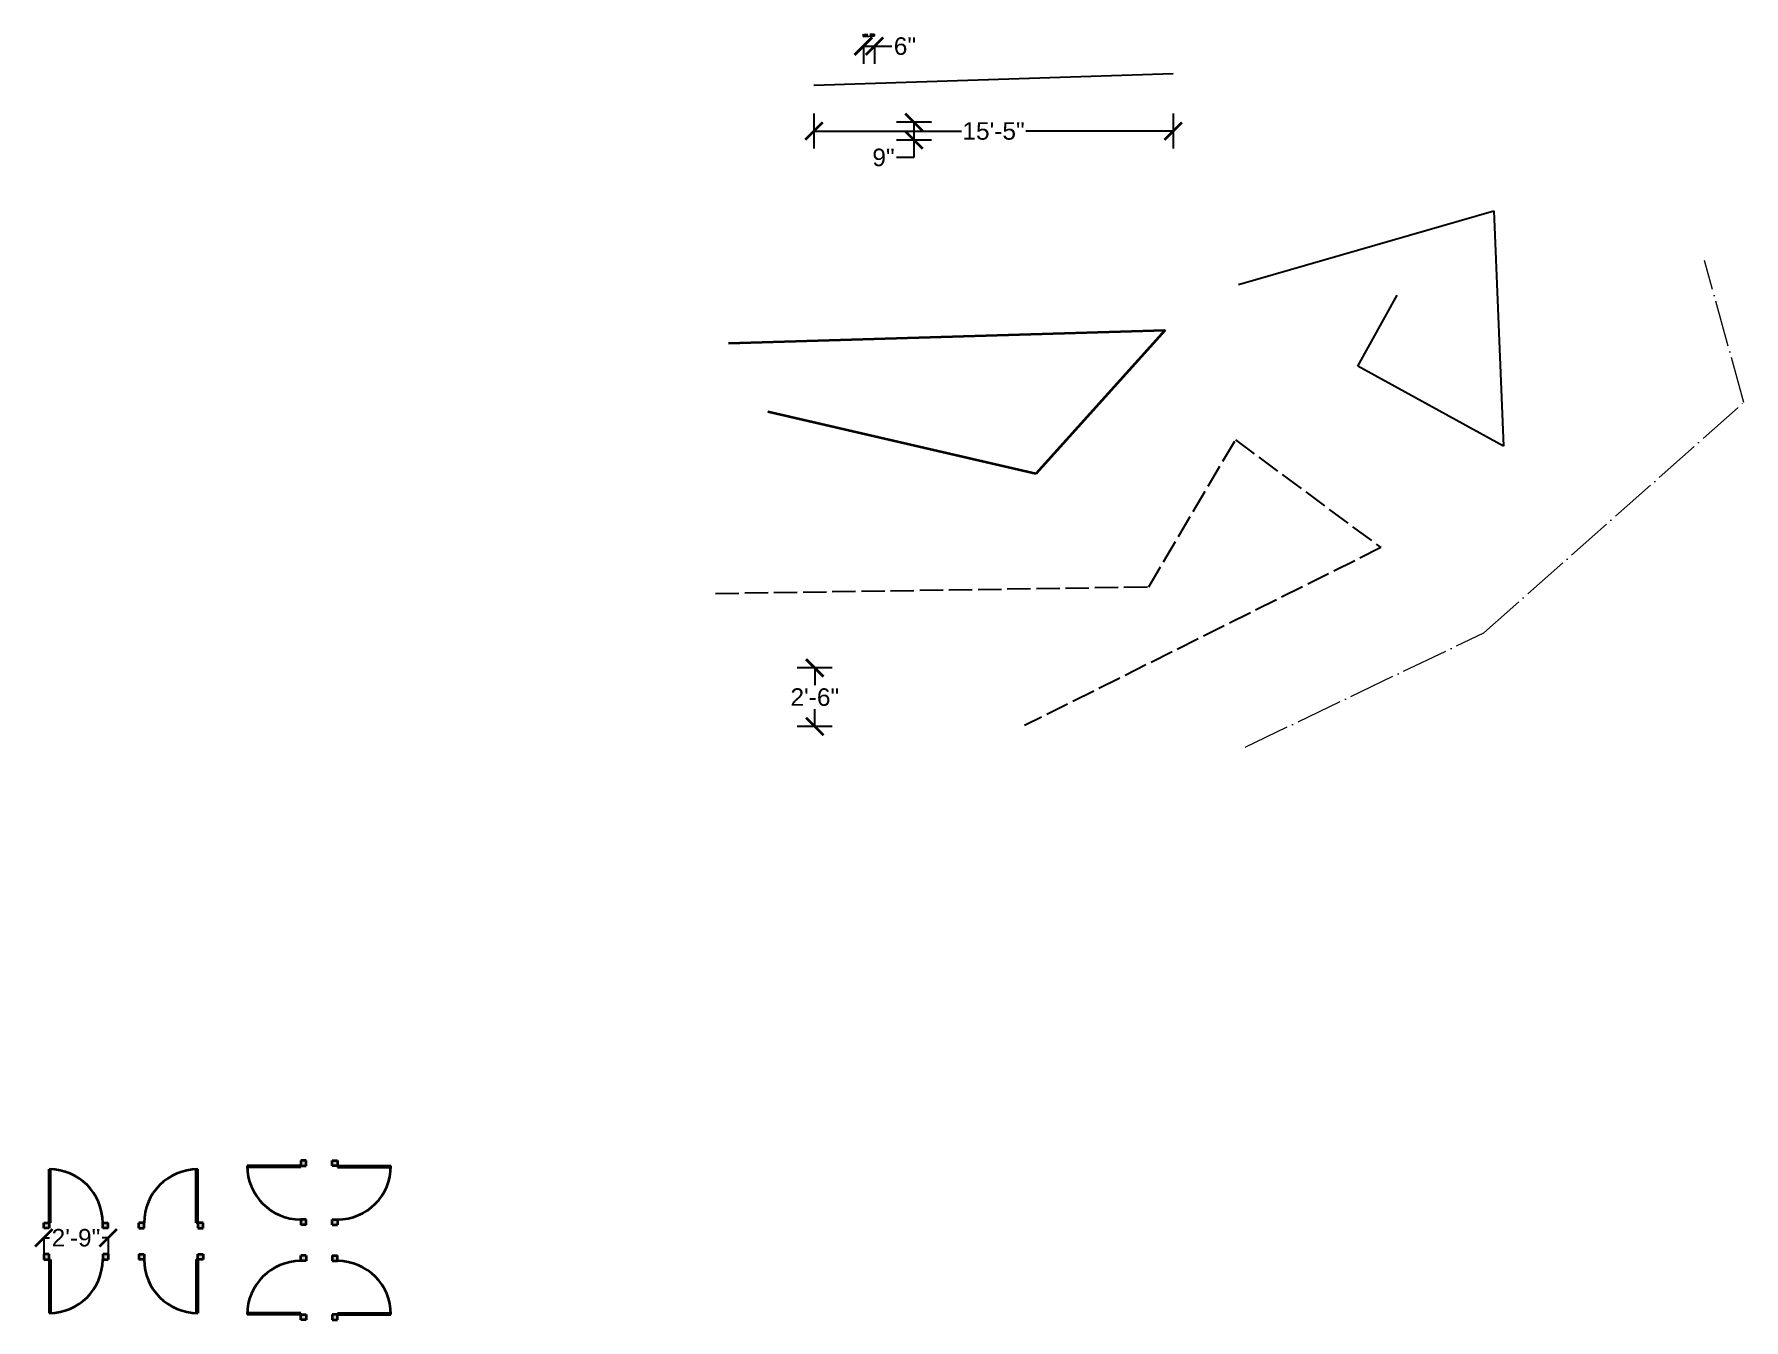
# Model space of a CAD drawing. Header units: inches. Extents: x -5041 to 2538, y -658 to 1746.
# Drawn here: x -419 to 459, y -654 to 6 of the extents above; entities that cross this region are included whole.
import ezdxf

# ---------------------------------------------------------------- set-up
doc = ezdxf.new("R2010")
doc.units = ezdxf.units.IN
doc.header["$MEASUREMENT"] = 0
doc.linetypes.add('ACAD_ISO02W100', pattern=[15, 12, -3])
doc.linetypes.add('ACAD_ISO04W100', pattern=[30, 24, -3, 0, -3])
for name, color, linetype, lineweight in [('Eave', 70, 'ACAD_ISO04W100', 18), ('Openings', 200, 'Continuous', 25), ('Ridge', 100, 'ACAD_ISO02W100', 25), ('Wall', 20, 'Continuous', 35)]:
    doc.layers.add(name, color=color, linetype=linetype, lineweight=lineweight)
doc.styles.add('9 inch', font='arial.ttf', dxfattribs={"height": 9})
doc.dimstyles.new('1 to 96', dxfattribs={"dimscale": 96, "dimtxt": 9, "dimasz": 0.09375, "dimexe": 0.09375, "dimexo": 0.09375, "dimgap": 0.015625, "dimtad": 0, "dimtih": 1, "dimtoh": 1, "dimdec": 0, "dimzin": 3, "dimdsep": 46, "dimlunit": 4, "dimtxsty": '9 inch', "dimblk": 'ARCHTICK', "dimcen": 0.09, "dimadec": 0, "dimazin": 0, "dimtfac": 1, "dimtdec": 0, "dimtofl": 0, "dimtmove": 0, "dimatfit": 3, "dimfxl": 0.09375, "dimfxlon": 1, "dimtolj": 1, "dimtzin": 0, "dimarcsym": 0})
doc.dimstyles.get("Standard").update_dxf_attribs({"dimtxt": 0.18, "dimasz": 0.18, "dimexe": 0.18, "dimexo": 0.0625, "dimgap": 0.09, "dimtad": 0, "dimtih": 1, "dimtoh": 1, "dimdec": 4, "dimzin": 0, "dimdsep": 46, "dimtxsty": 'Standard', "dimcen": 0.09, "dimadec": 0, "dimazin": 0, "dimtfac": 1, "dimtdec": 4, "dimtofl": 0, "dimtmove": 0, "dimatfit": 3, "dimfxl": 1, "dimtolj": 1, "dimtzin": 0, "dimarcsym": 0})

# ---------------------------------------------------------------- blocks, each defined once
blk = doc.blocks.new('*D1')
at = {"color": 0, "lineweight": -2, "transparency": 16777216}
for p, q in [((6.78, 5.03), (6.78, 6.23)), ((6.96, 6.05), (9.12, 6.05)), ((12.3, 6.05), (10.14, 6.05)), ((12.48, 5.39), (12.48, 6.23))]:
    blk.add_line(p, q, dxfattribs=at)
at = {"color": 0, "transparency": 16777216}
for points in [[(6.96, 6.08), (6.96, 6.02), (6.78, 6.05)], [(12.3, 6.08), (12.3, 6.02), (12.48, 6.05)]]:
    blk.add_solid(points, dxfattribs=at)
at = {"layer": 'Defpoints', "color": 0, "transparency": 16777216}
for p in [(6.78, 4.97), (12.48, 6.05), (12.48, 5.33)]:
    blk.add_point(p, dxfattribs=at)
at = {"color": 0, "transparency": 16777216, "insert": (9.63, 6.05), "char_height": 0.18, "attachment_point": 5}
blk.add_mtext('\\A1;5.7006', dxfattribs=at)
blk = doc.blocks.new('_ArchTick')
at = {"color": 0, "linetype": 'ByBlock', "const_width": 0.15}
blk.add_lwpolyline([(-0.5, -0.5), (0.5, 0.5)], dxfattribs=at)
blk = doc.blocks.new('*D3')
at = {"color": 0, "lineweight": -2, "transparency": 16777216}
for p, q in [((6.78, 0.08), (6.78, -8.92)), ((6.78, 0.08), (12.48, 0.08)), ((12.48, 0.08), (12.48, -8.92)), ((12.48, 0.08), (21.48, 0.08))]:
    blk.add_line(p, q, dxfattribs=at)
at = {"layer": 'Defpoints', "color": 0, "transparency": 16777216}
for p in [(6.78, 4.97), (12.48, 5.33), (12.48, 0.08)]:
    blk.add_point(p, dxfattribs=at)
at = {"color": 0, "lineweight": -2, "transparency": 16777216, "xscale": 9, "yscale": 9, "zscale": 9, "rotation": 180}
blk.add_blockref('_ArchTick', (6.78, 0.08), dxfattribs=at)
at = {"color": 0, "lineweight": -2, "transparency": 16777216, "xscale": 9, "yscale": 9, "zscale": 9}
blk.add_blockref('_ArchTick', (12.48, 0.08), dxfattribs=at)
at = {"color": 0, "transparency": 16777216, "insert": (28.17, 0.08), "char_height": 9, "attachment_point": 5, "style": '9 inch'}
blk.add_mtext('\\A1;6"', dxfattribs=at)
blk = doc.blocks.new('*D4')
at = {"color": 0, "lineweight": -2, "transparency": 16777216}
for p, q in [((-18.63, -34.54), (-18.63, -52.54)), ((166.05, -34.54), (166.05, -52.54)), ((-18.63, -43.54), (57.18, -43.54)), ((166.05, -43.54), (90.25, -43.54))]:
    blk.add_line(p, q, dxfattribs=at)
at = {"layer": 'Defpoints', "color": 0, "transparency": 16777216}
for p in [(166.05, -14.03), (-18.63, -20.03), (166.05, -43.54)]:
    blk.add_point(p, dxfattribs=at)
at = {"color": 0, "lineweight": -2, "transparency": 16777216, "xscale": 9, "yscale": 9, "zscale": 9, "rotation": 180}
blk.add_blockref('_ArchTick', (-18.63, -43.54), dxfattribs=at)
at = {"color": 0, "lineweight": -2, "transparency": 16777216, "xscale": 9, "yscale": 9, "zscale": 9}
blk.add_blockref('_ArchTick', (166.05, -43.54), dxfattribs=at)
at = {"color": 0, "transparency": 16777216, "insert": (73.71, -43.54), "char_height": 9, "attachment_point": 5, "style": '9 inch'}
blk.add_mtext('\\A1;15\'-5"', dxfattribs=at)
blk = doc.blocks.new('*D5')
at = {"color": 0, "lineweight": -2, "transparency": 16777216}
for p, q in [((41.82, -39.03), (23.82, -39.03)), ((32.82, -39.03), (32.82, -48.14)), ((41.82, -48.14), (23.82, -48.14)), ((32.82, -48.14), (32.82, -57.14)), ((32.82, -57.14), (23.82, -57.14))]:
    blk.add_line(p, q, dxfattribs=at)
at = {"layer": 'Defpoints', "color": 0, "transparency": 16777216}
for p in [(55, -39.03), (32.82, -48.14), (54.95, -48.14)]:
    blk.add_point(p, dxfattribs=at)
at = {"color": 0, "lineweight": -2, "transparency": 16777216, "xscale": 9, "yscale": 9, "zscale": 9}
for p, rotation in [((32.82, -39.03), 90), ((32.82, -48.14), 270)]:
    blk.add_blockref('_ArchTick', p, dxfattribs=dict(at, rotation=rotation))
at = {"color": 0, "transparency": 16777216, "insert": (17.15, -57.14), "char_height": 9, "attachment_point": 5, "style": '9 inch'}
blk.add_mtext('\\A1;9"', dxfattribs=at)
blk = doc.blocks.new('*D23')
at = {"layer": 'Defpoints', "color": 0, "transparency": 16777216}
for p in [(-414.46, -607.38), (-381.46, -607.38), (-381.46, -612.35)]:
    blk.add_point(p, dxfattribs=at)
at = {"layer": 'Wall', "color": 0, "lineweight": -2, "transparency": 16777216}
for p, q in [((-414.46, -612.35), (-414.46, -621.35)), ((-414.46, -612.35), (-411.5, -612.35)), ((-381.46, -612.35), (-384.42, -612.35)), ((-381.46, -612.35), (-381.46, -621.35))]:
    blk.add_line(p, q, dxfattribs=at)
at = {"layer": 'Wall', "color": 0, "lineweight": -2, "transparency": 16777216, "xscale": 9, "yscale": 9, "zscale": 9, "rotation": 180}
blk.add_blockref('_ArchTick', (-414.46, -612.35), dxfattribs=at)
at = {"layer": 'Wall', "color": 0, "lineweight": -2, "transparency": 16777216, "xscale": 9, "yscale": 9, "zscale": 9}
blk.add_blockref('_ArchTick', (-381.46, -612.35), dxfattribs=at)
at = {"layer": 'Wall', "color": 0, "transparency": 16777216, "insert": (-397.96, -612.35), "char_height": 9, "attachment_point": 5, "style": '9 inch'}
blk.add_mtext('\\A1;2\'-9"', dxfattribs=at)
blk = doc.blocks.new('*D30')
at = {"layer": 'Defpoints', "color": 0, "transparency": 16777216}
for p in [(-18.16, -319.49), (0, -319.49), (0, -349.49)]:
    blk.add_point(p, dxfattribs=at)
at = {"layer": 'Wall', "color": 0, "lineweight": -2, "transparency": 16777216}
for p, q in [((-9.16, -319.49), (-27.16, -319.49)), ((-18.16, -319.49), (-18.16, -328.4)), ((-18.16, -349.49), (-18.16, -340.59)), ((-9.16, -349.49), (-27.16, -349.49))]:
    blk.add_line(p, q, dxfattribs=at)
at = {"layer": 'Wall', "color": 0, "lineweight": -2, "transparency": 16777216, "xscale": 9, "yscale": 9, "zscale": 9}
for p, rotation in [((-18.16, -319.49), 90), ((-18.16, -349.49), 270)]:
    blk.add_blockref('_ArchTick', p, dxfattribs=dict(at, rotation=rotation))
at = {"layer": 'Wall', "color": 0, "transparency": 16777216, "insert": (-18.16, -334.49), "char_height": 9, "attachment_point": 5, "style": '9 inch'}
blk.add_mtext('\\A1;2\'-6"', dxfattribs=at)

msp = doc.modelspace()

# ---------------------------------------------------------------- hatches: boundary and pattern name
at = {"layer": 'Wall'}
h = msp.add_hatch(color=256, dxfattribs=at)
h.dxf.hatch_style = 1
h.paths.add_polyline_path([(-381.45693, -604.632), (-384.20693, -604.632), (-384.20693, -607.382), (-381.45693, -607.382)])
h.paths.add_polyline_path([(-411.70693, -604.632), (-414.45693, -604.632), (-414.45693, -607.382), (-411.70693, -607.382)])
h.paths.add_polyline_path([(-411.01943, -577.14059, 0.006250733), (-411.70693, -577.132), (-411.70693, -604.632), (-411.01943, -604.632)])
h = msp.add_hatch(color=256, dxfattribs=at)
h.dxf.hatch_style = 1
h.paths.add_polyline_path([(-365.65071, -607.382), (-362.90071, -607.382), (-362.90071, -604.632), (-365.65071, -604.632)])
h.paths.add_polyline_path([(-332.65071, -604.632), (-335.40071, -604.632), (-335.40071, -607.382), (-332.65071, -607.382)])
h.paths.add_polyline_path([(-336.08821, -604.632), (-335.40071, -604.632), (-335.40071, -577.132, 0.006250733), (-336.08821, -577.14059)])
h = msp.add_hatch(color=256, dxfattribs=at)
h.dxf.hatch_style = 1
h.paths.add_polyline_path([(-279.67302, -605.66835), (-279.67302, -602.91835), (-282.42302, -602.91835), (-282.42302, -605.66835)])
h.paths.add_polyline_path([(-282.42302, -572.66835), (-282.42302, -575.41835), (-279.67302, -575.41835), (-279.67302, -572.66835)])
h.paths.add_polyline_path([(-282.42302, -576.10585), (-282.42302, -575.41835), (-309.92302, -575.41835, 0.006250733), (-309.91443, -576.10585)])
h = msp.add_hatch(color=256, dxfattribs=at)
h.dxf.hatch_style = 1
h.paths.add_polyline_path([(-263.55053, -605.66835), (-263.55053, -602.91835), (-266.30053, -602.91835), (-266.30053, -605.66835)])
h.paths.add_polyline_path([(-266.30053, -572.66835), (-266.30053, -575.41835), (-263.55053, -575.41835), (-263.55053, -572.66835)])
h.paths.add_polyline_path([(-236.05913, -576.10585, 0.006250733), (-236.05053, -575.41835), (-263.55053, -575.41835), (-263.55053, -576.10585)])
h = msp.add_hatch(color=256, dxfattribs=at)
h.dxf.hatch_style = 1
h.paths.add_polyline_path([(-381.45693, -620.75449), (-384.20693, -620.75449), (-384.20693, -623.50449), (-381.45693, -623.50449)])
h.paths.add_polyline_path([(-414.45693, -623.50449), (-411.70693, -623.50449), (-411.70693, -620.75449), (-414.45693, -620.75449)])
h.paths.add_polyline_path([(-411.01943, -623.50449), (-411.70693, -623.50449), (-411.70693, -651.00449, 0.006250733), (-411.01943, -650.99589)])
h = msp.add_hatch(color=256, dxfattribs=at)
h.dxf.hatch_style = 1
h.paths.add_polyline_path([(-365.65071, -623.50449), (-362.90071, -623.50449), (-362.90071, -620.75449), (-365.65071, -620.75449)])
h.paths.add_polyline_path([(-332.65071, -620.75449), (-335.40071, -620.75449), (-335.40071, -623.50449), (-332.65071, -623.50449)])
h.paths.add_polyline_path([(-336.08821, -650.99589, 0.006250733), (-335.40071, -651.00449), (-335.40071, -623.50449), (-336.08821, -623.50449)])
h = msp.add_hatch(color=256, dxfattribs=at)
h.dxf.hatch_style = 1
h.paths.add_polyline_path([(-282.42302, -621.47457), (-282.42302, -624.22457), (-279.67302, -624.22457), (-279.67302, -621.47457)])
h.paths.add_polyline_path([(-279.67302, -654.47457), (-279.67302, -651.72457), (-282.42302, -651.72457), (-282.42302, -654.47457)])
h.paths.add_polyline_path([(-309.91443, -651.03707, 0.006250733), (-309.92302, -651.72457), (-282.42302, -651.72457), (-282.42302, -651.03707)])
h = msp.add_hatch(color=256, dxfattribs=at)
h.dxf.hatch_style = 1
h.paths.add_polyline_path([(-266.30053, -621.47457), (-266.30053, -624.22457), (-263.55053, -624.22457), (-263.55053, -621.47457)])
h.paths.add_polyline_path([(-263.55053, -654.47457), (-263.55053, -651.72457), (-266.30053, -651.72457), (-266.30053, -654.47457)])
h.paths.add_polyline_path([(-263.55053, -651.03707), (-263.55053, -651.72457), (-236.05053, -651.72457, 0.006250733), (-236.05913, -651.03707)])

# ---------------------------------------------------------------- linework, layer by layer
for p, q in [((6.77571, 4.96988), (12.47629, 5.33133)), ((-18.62827, -20.02783), (166.04896, -14.03233))]:
    msp.add_line(p, q)
at = {"layer": 'Eave'}
for p, q in [((459.37706, -183.05908), (439.20884, -110.04944)), ((325.76257, -301.38503), (459.37706, -183.05908)), ((203.07252, -360.12842), (325.76257, -301.38503))]:
    msp.add_line(p, q, dxfattribs=at)
at = {"layer": 'Openings'}
for p, q in [((199.70393, -122.3624), (330.7974, -84.5988)), ((330.7974, -84.5988), (335.83945, -205.44233)), ((261.04895, -164.32196), (281.10838, -127.83748)), ((335.83945, -205.44233), (261.04895, -164.32196))]:
    msp.add_line(p, q, dxfattribs=at)
at = {"layer": 'Ridge'}
for p, q in [((153.48508, -277.78097), (198.02324, -202.25377)), ((198.02324, -202.25377), (272.81375, -257.64038)), ((272.81375, -257.64038), (89.61903, -349.11222)), ((-69.20575, -281.13774), (153.48508, -277.78097))]:
    msp.add_line(p, q, dxfattribs=at)
at = {"layer": 'Wall'}
for p, q in [((-62.48301, -152.57329), (161.8885, -145.85976)), ((161.8885, -145.85976), (95.50143, -219.70858)), ((95.50143, -219.70858), (-42.31479, -187.81932)), ((-411.70693, -604.632), (-411.70693, -577.132)), ((-411.01943, -604.632), (-411.01943, -577.14059)), ((-336.08821, -604.632), (-336.08821, -577.14059)), ((-335.40071, -604.632), (-335.40071, -577.132)), ((-282.42302, -575.41835), (-309.92302, -575.41835)), ((-282.42302, -576.10585), (-309.91443, -576.10585)), ((-282.42302, -572.66835), (-282.42302, -575.41835)), ((-279.67302, -572.66835), (-282.42302, -572.66835)), ((-282.42302, -575.41835), (-279.67302, -575.41835)), ((-282.42302, -575.41835), (-282.42302, -576.10585)), ((-279.67302, -575.41835), (-279.67302, -572.66835)), ((-266.30053, -575.41835), (-266.30053, -572.66835)), ((-266.30053, -572.66835), (-263.55053, -572.66835)), ((-263.55053, -575.41835), (-266.30053, -575.41835)), ((-263.55053, -572.66835), (-263.55053, -575.41835)), ((-263.55053, -575.41835), (-236.05053, -575.41835)), ((-263.55053, -575.41835), (-263.55053, -576.10585)), ((-263.55053, -576.10585), (-236.05913, -576.10585)), ((-414.45693, -604.632), (-411.70693, -604.632)), ((-414.45693, -607.382), (-414.45693, -604.632)), ((-411.70693, -604.632), (-411.70693, -607.382)), ((-411.70693, -604.632), (-411.01943, -604.632)), ((-384.20693, -604.632), (-381.45693, -604.632)), ((-384.20693, -607.382), (-384.20693, -604.632)), ((-381.45693, -607.382), (-381.45693, -604.632)), ((-365.65071, -607.382), (-365.65071, -604.632)), ((-362.90071, -604.632), (-365.65071, -604.632)), ((-362.90071, -607.382), (-362.90071, -604.632)), ((-335.40071, -604.632), (-336.08821, -604.632)), ((-332.65071, -604.632), (-335.40071, -604.632)), ((-335.40071, -604.632), (-335.40071, -607.382)), ((-332.65071, -607.382), (-332.65071, -604.632)), ((-282.42302, -602.91835), (-282.42302, -605.66835)), ((-279.67302, -602.91835), (-282.42302, -602.91835)), ((-279.67302, -605.66835), (-282.42302, -605.66835)), ((-279.67302, -605.66835), (-279.67302, -602.91835)), ((-266.30053, -605.66835), (-266.30053, -602.91835)), ((-266.30053, -602.91835), (-263.55053, -602.91835)), ((-266.30053, -605.66835), (-263.55053, -605.66835)), ((-263.55053, -602.91835), (-263.55053, -605.66835)), ((-411.70693, -607.382), (-414.45693, -607.382)), ((-381.45693, -607.382), (-384.20693, -607.382)), ((-365.65071, -607.382), (-362.90071, -607.382)), ((-335.40071, -607.382), (-332.65071, -607.382)), ((-411.70693, -620.75449), (-414.45693, -620.75449)), ((-414.45693, -620.75449), (-414.45693, -623.50449)), ((-414.45693, -623.50449), (-411.70693, -623.50449)), ((-411.70693, -623.50449), (-411.70693, -620.75449)), ((-411.70693, -623.50449), (-411.70693, -651.00449)), ((-411.70693, -623.50449), (-411.01943, -623.50449)), ((-411.01943, -623.50449), (-411.01943, -650.99589)), ((-381.45693, -620.75449), (-384.20693, -620.75449)), ((-384.20693, -620.75449), (-384.20693, -623.50449)), ((-384.20693, -623.50449), (-381.45693, -623.50449)), ((-381.45693, -620.75449), (-381.45693, -623.50449)), ((-365.65071, -620.75449), (-365.65071, -623.50449)), ((-365.65071, -620.75449), (-362.90071, -620.75449)), ((-362.90071, -623.50449), (-365.65071, -623.50449)), ((-362.90071, -620.75449), (-362.90071, -623.50449)), ((-336.08821, -623.50449), (-336.08821, -650.99589)), ((-335.40071, -623.50449), (-336.08821, -623.50449)), ((-335.40071, -623.50449), (-335.40071, -620.75449)), ((-335.40071, -620.75449), (-332.65071, -620.75449)), ((-332.65071, -623.50449), (-335.40071, -623.50449)), ((-335.40071, -623.50449), (-335.40071, -651.00449)), ((-332.65071, -620.75449), (-332.65071, -623.50449)), ((-279.67302, -621.47457), (-282.42302, -621.47457)), ((-282.42302, -624.22457), (-282.42302, -621.47457)), ((-279.67302, -621.47457), (-279.67302, -624.22457)), ((-266.30053, -621.47457), (-263.55053, -621.47457)), ((-266.30053, -621.47457), (-266.30053, -624.22457)), ((-263.55053, -624.22457), (-263.55053, -621.47457)), ((-279.67302, -624.22457), (-282.42302, -624.22457)), ((-266.30053, -624.22457), (-263.55053, -624.22457)), ((-282.42302, -651.72457), (-309.92302, -651.72457)), ((-282.42302, -651.03707), (-309.91443, -651.03707)), ((-282.42302, -651.72457), (-282.42302, -651.03707)), ((-282.42302, -654.47457), (-282.42302, -651.72457)), ((-282.42302, -651.72457), (-279.67302, -651.72457)), ((-279.67302, -654.47457), (-282.42302, -654.47457)), ((-279.67302, -651.72457), (-279.67302, -654.47457)), ((-263.55053, -651.72457), (-266.30053, -651.72457)), ((-266.30053, -651.72457), (-266.30053, -654.47457)), ((-266.30053, -654.47457), (-263.55053, -654.47457)), ((-263.55053, -651.03707), (-236.05913, -651.03707)), ((-263.55053, -651.72457), (-263.55053, -651.03707)), ((-263.55053, -654.47457), (-263.55053, -651.72457)), ((-263.55053, -651.72457), (-236.05053, -651.72457))]:
    msp.add_line(p, q, dxfattribs=at)
for centre, start, end in [((-411.70693, -604.632), 0, 90), ((-335.40071, -604.632), 90, 180), ((-282.42302, -575.41835), 180, 270), ((-263.55053, -575.41835), 270, 0), ((-411.70693, -623.50449), 270, 0), ((-335.40071, -623.50449), 180, 270), ((-282.42302, -651.72457), 90, 180), ((-263.55053, -651.72457), 0, 90)]:
    msp.add_arc(centre, 27.5, start, end, dxfattribs=at)

# ---------------------------------------------------------------- dimensions: what is measured, and where the dimension line sits
for base, p1, p2, dimstyle, picture, middle in [((12.47629, 0.08326), (6.77571, 4.96988), (12.47629, 5.33133), '1 to 96', '*D3', (28.17308, 0.08326)), ((12.47629, 6.05422), (6.77571, 4.96988), (12.47629, 5.33133), 'Standard', '*D1', (9.626, 6.05422)), ((166.04896, -43.54179), (-18.62827, -20.02783), (166.04896, -14.03233), '1 to 96', '*D4', (73.71035, -43.54179))]:
    dim = msp.add_linear_dim(base=base, p1=p1, p2=p2, dimstyle=dimstyle)
    dim.commit()
    dim.dimension.update_dxf_attribs({"geometry": picture, "text_midpoint": middle})
dim = msp.add_linear_dim(base=(32.82009, -48.1392), p1=(54.99772, -39.03033), p2=(54.94841, -48.1392), angle=90, dimstyle='1 to 96')
dim.commit()
dim.dimension.update_dxf_attribs({"geometry": '*D5', "text_midpoint": (17.14785, -57.1392)})
dim = msp.add_linear_dim(base=(-18.1616, -319.49335), p1=(0, -349.49335), p2=(0, -319.49335), angle=90, dimstyle='1 to 96', dxfattribs=at)
dim.commit()
dim.dimension.update_dxf_attribs({"geometry": '*D30', "text_midpoint": (-18.1616, -334.49335)})
dim = msp.add_linear_dim(base=(-381.45693, -612.35203), p1=(-414.45693, -607.382), p2=(-381.45693, -607.382), dimstyle='1 to 96', dxfattribs=at)
dim.commit()
dim.dimension.update_dxf_attribs({"geometry": '*D23', "text_midpoint": (-397.95693, -612.35203)})

doc.saveas('drawing.dxf')
